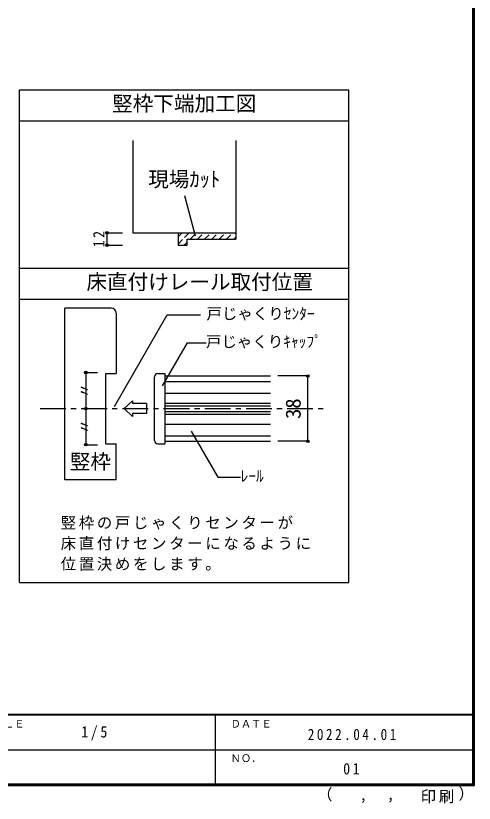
# Model space of a CAD drawing. Units: millimetres, scale not verified, with parts at other scales. Extents: x -973 to 977, y -718 to 696.
# Drawn here: x 531 to 977, y -718 to 46 of the extents above; entities that cross this region are included whole.
import ezdxf
from ezdxf.enums import TextEntityAlignment as Align

# ---------------------------------------------------------------- set-up
doc = ezdxf.new("R2010")
doc.units = ezdxf.units.MM
doc.header["$LTSCALE"] = 5
doc.header["$PDMODE"] = 32
doc.header["$PDSIZE"] = 2.5
doc.linetypes.add('CHAIN1', pattern=[8, 5, -1, 1, -1])
doc.linetypes.add('DASHED1', pattern=[1.8, 1.2, -0.6])
for name, color, linetype in [('0-4_枠', 3, 'Continuous'), ('0-A_文字', 3, 'Continuous'), ('0-B_寸法', 7, 'Continuous'), ('0-C_ハッチ', 4, 'DASHED1'), ('2-1_通り芯', 4, 'CHAIN1'), ('2-4_枠', 3, 'Continuous'), ('2-7_金物', 4, 'Continuous'), ('2-A_寸法', 7, 'Continuous'), ('2-B_ﾊｯﾁ', 4, 'Continuous'), ('F-1_枠', 6, 'Continuous'), ('F-A_文字', 7, 'Continuous')]:
    doc.layers.add(name, color=color, linetype=linetype)
doc.styles.add('ＭＳ ゴシック', font='')
doc.styles.get('ＭＳ ゴシック').set_extended_font_data('MS Gothic')

msp = doc.modelspace()

# ---------------------------------------------------------------- linework, layer by layer
at = {"layer": '0-4_枠'}
for p, q in [((745, -74.694), (745, -170.491)), ((689, -164.191), (689, -176.191)), ((698, -176.191), (698, -170.491)), ((698, -170.491), (745, -170.491)), ((689, -176.191), (698, -176.191))]:
    msp.add_line(p, q, dxfattribs=at)
msp.add_lwpolyline([(645, -74.694), (645, -164.191), (745, -164.191)], dxfattribs=at)
at = {"layer": '0-A_文字'}
for p, q in [((535, -25.5), (855, -25.5)), ((535, -503.5), (535, -25.5)), ((855, -503.5), (855, -25.5)), ((535, -55.5), (855, -55.5)), ((535, -198.604), (855, -198.604)), ((535, -228.604), (855, -228.604)), ((535, -503.5), (855, -503.5))]:
    msp.add_line(p, q, dxfattribs=at)
at = {"layer": '0-A_文字', "color": 7}
msp.add_line((695.249, -128.107), (705.7, -167.111), dxfattribs=at)
at = {"layer": '0-B_寸法', "color": 4}
for p, q in [((620, -176.191), (620, -164.191)), ((620, -164.191), (635, -164.191)), ((620, -176.191), (635, -176.191))]:
    msp.add_line(p, q, dxfattribs=at)
at = {"layer": '0-B_寸法'}
for p in [(620, -164.191), (620, -176.191)]:
    msp.add_point(p, dxfattribs=at)
at = {"layer": '0-C_ハッチ'}
for p, q in [((689, -168.036), (692.845, -164.191)), ((689, -175.107), (699.916, -164.191)), ((700.687, -170.491), (706.987, -164.191)), ((707.758, -170.491), (714.058, -164.191)), ((714.829, -170.491), (721.129, -164.191)), ((721.9, -170.491), (728.2, -164.191)), ((728.971, -170.491), (735.271, -164.191)), ((736.042, -170.491), (742.342, -164.191)), ((694.987, -176.191), (698, -173.178)), ((743.113, -170.491), (745, -168.605))]:
    msp.add_line(p, q, dxfattribs=at)
at = {"layer": '2-1_通り芯'}
msp.add_line((555, -334.862), (835, -334.862), dxfattribs=at)
at = {"layer": '2-4_枠'}
for p, q in [((623.9, -237.362), (578.899, -237.362)), ((628.9, -242.362), (628.9, -300.695)), ((618.9, -369.028), (628.9, -369.028)), ((628.9, -404.028), (628.9, -369.028))]:
    msp.add_line(p, q, dxfattribs=at)
for points in [[(628.9, -404.028), (578.899, -404.028), (578.899, -237.362)], [(618.9, -369.028), (618.9, -300.695), (628.9, -300.695)]]:
    msp.add_lwpolyline(points, dxfattribs=at)
msp.add_arc((623.9, -242.362), 5, 0, 90, dxfattribs=at)
at = {"layer": '2-7_金物'}
for p, q in [((666.101, -365.695), (666.101, -304.028)), ((669.434, -300.695), (676.101, -300.695)), ((676.101, -300.695), (676.101, -369.028)), ((676.101, -308.414), (778.866, -308.414)), ((676.101, -319.862), (778.866, -319.862)), ((636.586, -334.862), (644.869, -327.269)), ((644.869, -327.269), (644.869, -330.03)), ((636.586, -334.862), (644.869, -342.454)), ((658.443, -330.03), (644.869, -330.03)), ((658.443, -330.03), (658.443, -339.693)), ((676.101, -329.481), (778.866, -329.481)), ((644.869, -339.693), (644.869, -342.454)), ((658.443, -339.693), (644.869, -339.693)), ((676.101, -340.243), (778.866, -340.243)), ((676.101, -349.862), (778.866, -349.862)), ((676.101, -361.309), (778.866, -361.309)), ((669.434, -369.028), (676.101, -369.028))]:
    msp.add_line(p, q, dxfattribs=at)
at = {"layer": '2-7_金物', "color": 7}
for p, q in [((676.101, -303.195), (778.866, -303.195)), ((676.101, -303.195), (676.101, -366.528)), ((676.101, -332.195), (778.866, -332.195)), ((676.101, -337.528), (778.866, -337.528)), ((676.101, -366.528), (778.866, -366.528))]:
    msp.add_line(p, q, dxfattribs=at)
at = {"layer": '2-7_金物'}
for centre, start, end in [((669.434, -304.028), 90, 180), ((669.434, -365.695), 180, 270)]:
    msp.add_arc(centre, 3.333, start, end, dxfattribs=at)
at = {"layer": '2-A_寸法'}
for p, q in [((627.301, -332.727), (678.55, -243.961)), ((678.55, -243.961), (710.895, -243.961)), ((673.918, -312.839), (698.004, -271.121)), ((698.004, -271.121), (716.136, -271.121)), ((701.596, -356.633), (727.503, -401.506)), ((727.503, -401.506), (749.738, -401.506))]:
    msp.add_line(p, q, dxfattribs=at)
msp.add_point((599.456, -334.862), dxfattribs=at)
at = {"layer": '2-B_ﾊｯﾁ'}
for p, q in [((599.456, -299.862), (599.456, -369.862)), ((599.456, -299.862), (610.845, -299.862)), ((815, -303.195), (785.935, -303.195)), ((815, -366.528), (815, -303.195)), ((815, -366.528), (785.935, -366.528)), ((599.456, -369.862), (610.845, -369.862))]:
    msp.add_line(p, q, dxfattribs=at)
at = {"layer": '2-B_ﾊｯﾁ', "color": 7}
for p in [(599.456, -299.862), (815, -303.195), (815, -366.528), (599.456, -369.862)]:
    msp.add_point(p, dxfattribs=at)
at = {"layer": 'F-1_枠'}
for p, q in [((974.986, 695.833), (974.986, -700.833)), ((975.82, 695.833), (975.82, -700.833)), ((976.653, 695.833), (976.653, -700.833)), ((976.653, -631.667), (-973.347, -631.667)), ((976.653, -632.5), (-973.347, -632.5)), ((724.986, -632.5), (724.986, -699.167)), ((1.653, -665.833), (974.986, -665.834)), ((976.653, -699.167), (-973.347, -699.167)), ((976.653, -700), (-973.347, -700)), ((976.653, -700.833), (-973.347, -700.833))]:
    msp.add_line(p, q, dxfattribs=at)

# ---------------------------------------------------------------- texts
at = {"layer": '0-A_文字', "color": 7, "style": 'ＭＳ ゴシック'}
for s, p in [('竪枠下端加工図', (625, -50.5)), ('現場ｶｯﾄ', (660, -123.934)), ('床直付けレール取付位置', (600, -223.604))]:
    msp.add_text(s, height=14.66, dxfattribs=at).set_placement(p, align=Align.BOTTOM_LEFT)
at = {"layer": '0-B_寸法', "insert": (617.5, -178.316), "char_height": 11, "attachment_point": 7, "rotation": 90, "style": 'ＭＳ ゴシック'}
msp.add_mtext('\\T1.36;\\W0.9;12', dxfattribs=at)
at = {"layer": '2-A_寸法', "style": 'ＭＳ ゴシック'}
for s, height, p in [('戸じゃくりｾﾝﾀｰ', 11, (716.597, -251.461)), ('戸じゃくりｷｬｯﾌﾟ', 11, (716.136, -278.621)), ('竪枠', 14.66, (583.899, -397.994)), ('ﾚｰﾙ', 11, (749.738, -409.006))]:
    msp.add_text(s, height=height, dxfattribs=at).set_placement(p, align=Align.BOTTOM_LEFT)
for p in [(606.956, -324.862), (606.956, -359.862)]:
    msp.add_text('〃', height=11, rotation=90, dxfattribs=at).set_placement(p, align=Align.BOTTOM_LEFT)
at = {"layer": '2-A_寸法', "char_height": 11, "attachment_point": 7, "style": 'ＭＳ ゴシック'}
for s, insert in [('\\T1.17;竪枠の戸じゃくりセンターが', (575, -452.308)), ('\\T1.17;床直付けセンターになるように', (575, -472.308)), ('\\T1.17;位置決めをします。', (575, -492.308))]:
    msp.add_mtext(s, dxfattribs=dict(at, insert=insert))
at = {"layer": '2-B_ﾊｯﾁ', "color": 7, "style": 'ＭＳ ゴシック'}
msp.add_text('38', height=14.66, rotation=90, dxfattribs=at).set_placement((812.5, -344.862), align=Align.BOTTOM_LEFT)
at = {"layer": 'F-A_文字', "style": 'ＭＳ ゴシック'}
for s, height, p in [('ＳＣＡＬＥ', 7.331, (489.986, -646.667)), ('ＤＡＴＥ', 7.331, (739.986, -646.667)), ('ＮＯ．', 7.331, (739.986, -680.001)), ('（', 11, (823.992, -718.052)), ('）', 11, (961.387, -717.355)), (',', 11, (865.199, -718.052)), (',', 11, (891.686, -717.588))]:
    msp.add_text(s, height=height, dxfattribs=at).set_placement(p, align=Align.BOTTOM_LEFT)
at = {"layer": 'F-A_文字', "char_height": 11, "attachment_point": 7, "style": 'ＭＳ ゴシック'}
for s, insert in [('\\T1.38;\\W0.9;1/5', (594.986, -656.667)), ('\\T1.39;\\W0.85;2022.04.01', (814.986, -656.667)), ('\\T1.36;\\W0.9;01', (849.361, -690.001)), ('\\T1.17;印刷', (924.678, -717.82))]:
    msp.add_mtext(s, dxfattribs=dict(at, insert=insert))

doc.saveas('drawing.dxf')
